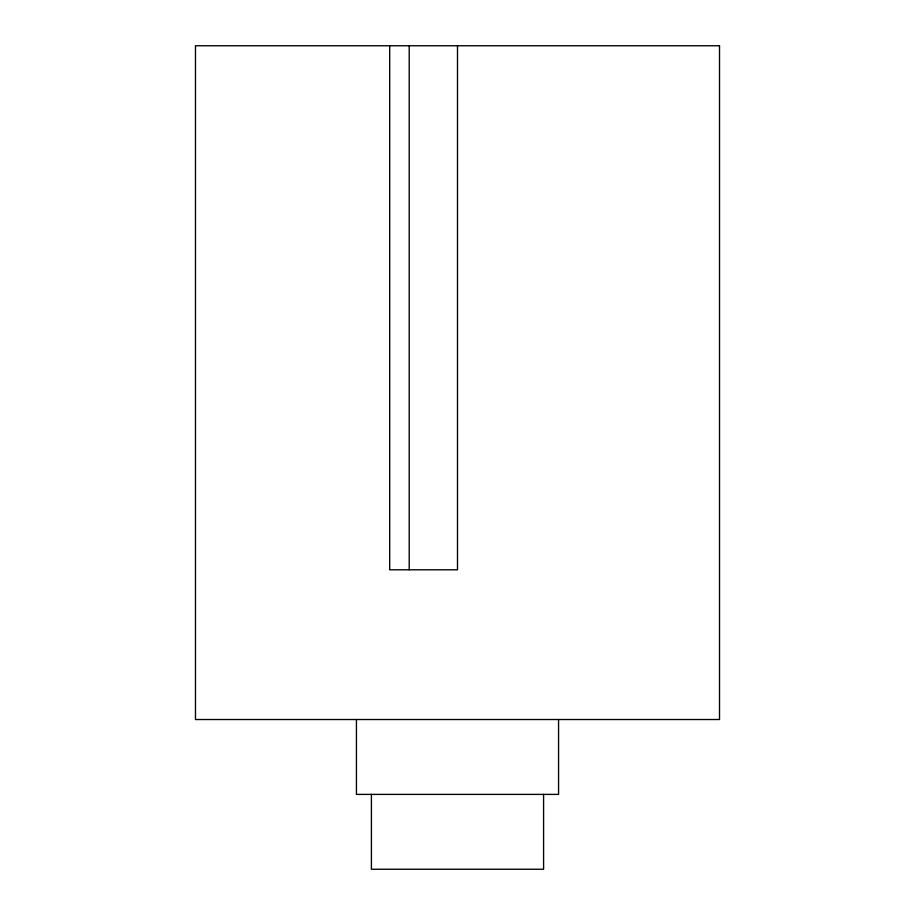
<?xml version="1.0" encoding="UTF-8"?>
<svg xmlns="http://www.w3.org/2000/svg" width="915" height="915" viewBox="0 0 915 915"><rect width="100%" height="100%" fill="white"/><g stroke="black" fill="none" stroke-linecap="round" stroke-linejoin="round"><path stroke-width="1.37" d="M558.562 719.522L558.562 794.392L356.438 794.392L356.438 719.522M543.59 794.392L543.59 869.25L371.41 869.25L371.41 794.392M457.5 45.75L457.5 569.793L389.687 569.793L389.687 45.75M409.222 45.75L409.222 569.793M719.522 45.75L195.478 45.75L195.478 719.522L719.522 719.522L719.522 45.75"/></g></svg>
